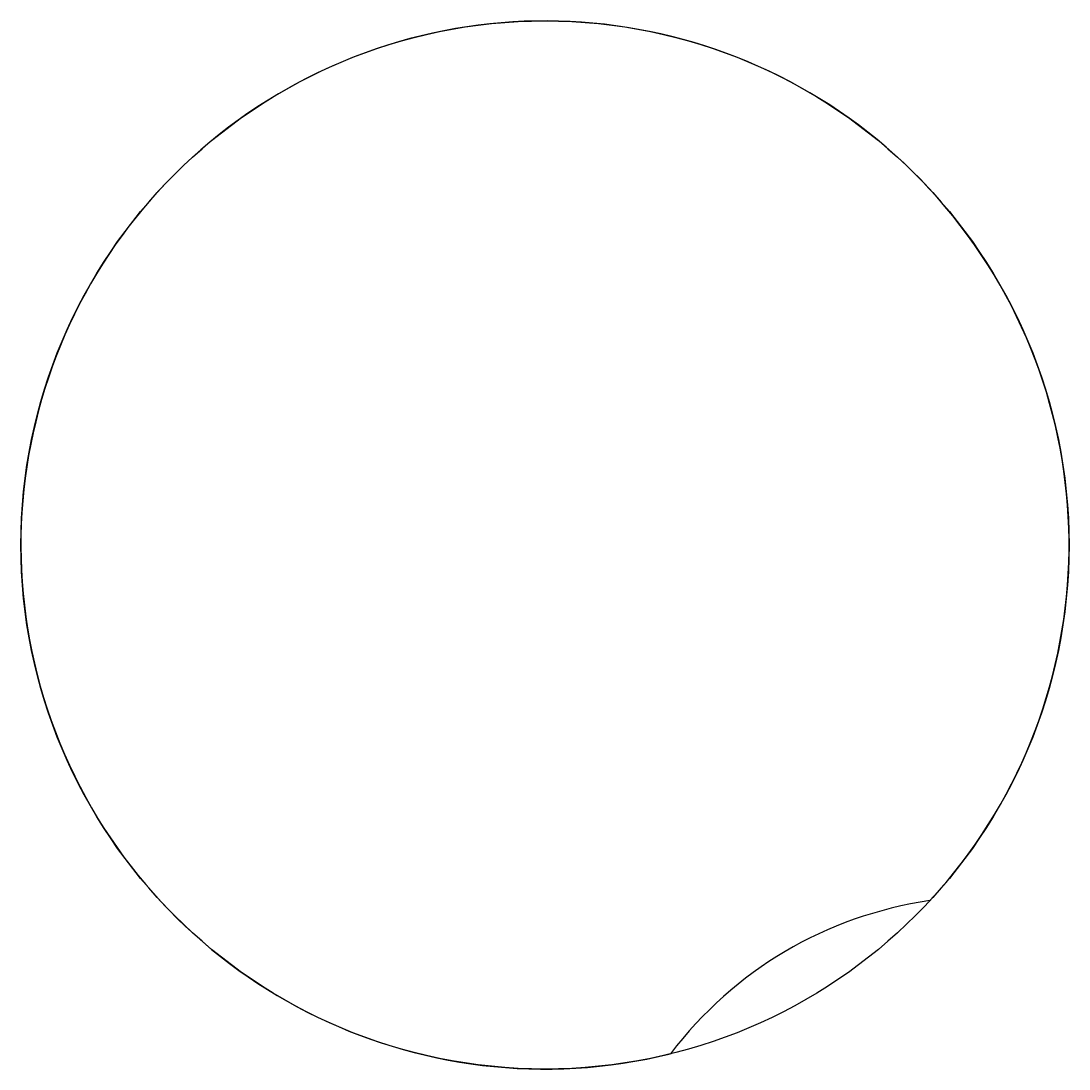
# Model space of a CAD drawing. Header units: millimetres. Extents: x -70.68 to -66.48, y -38.61 to -34.41.
import ezdxf

# ---------------------------------------------------------------- set-up
doc = ezdxf.new("R2010")
doc.units = ezdxf.units.MM
doc.layers.get('0').update_dxf_attribs({"linetype": 'CONTINUOUS'})

msp = doc.modelspace()

# ---------------------------------------------------------------- linework, layer by layer
msp.add_circle((-68.5766, -36.5121), 2.1)
msp.add_arc((-68.5766, -36.5121), 2.1, -42.727, 283.849)
msp.add_ellipse((-66.0321, -40.8213), major_axis=(-1.5826, 2.6803), ratio=0.706797, start_param=6.005126, end_param=6.561245)

doc.saveas('drawing.dxf')
